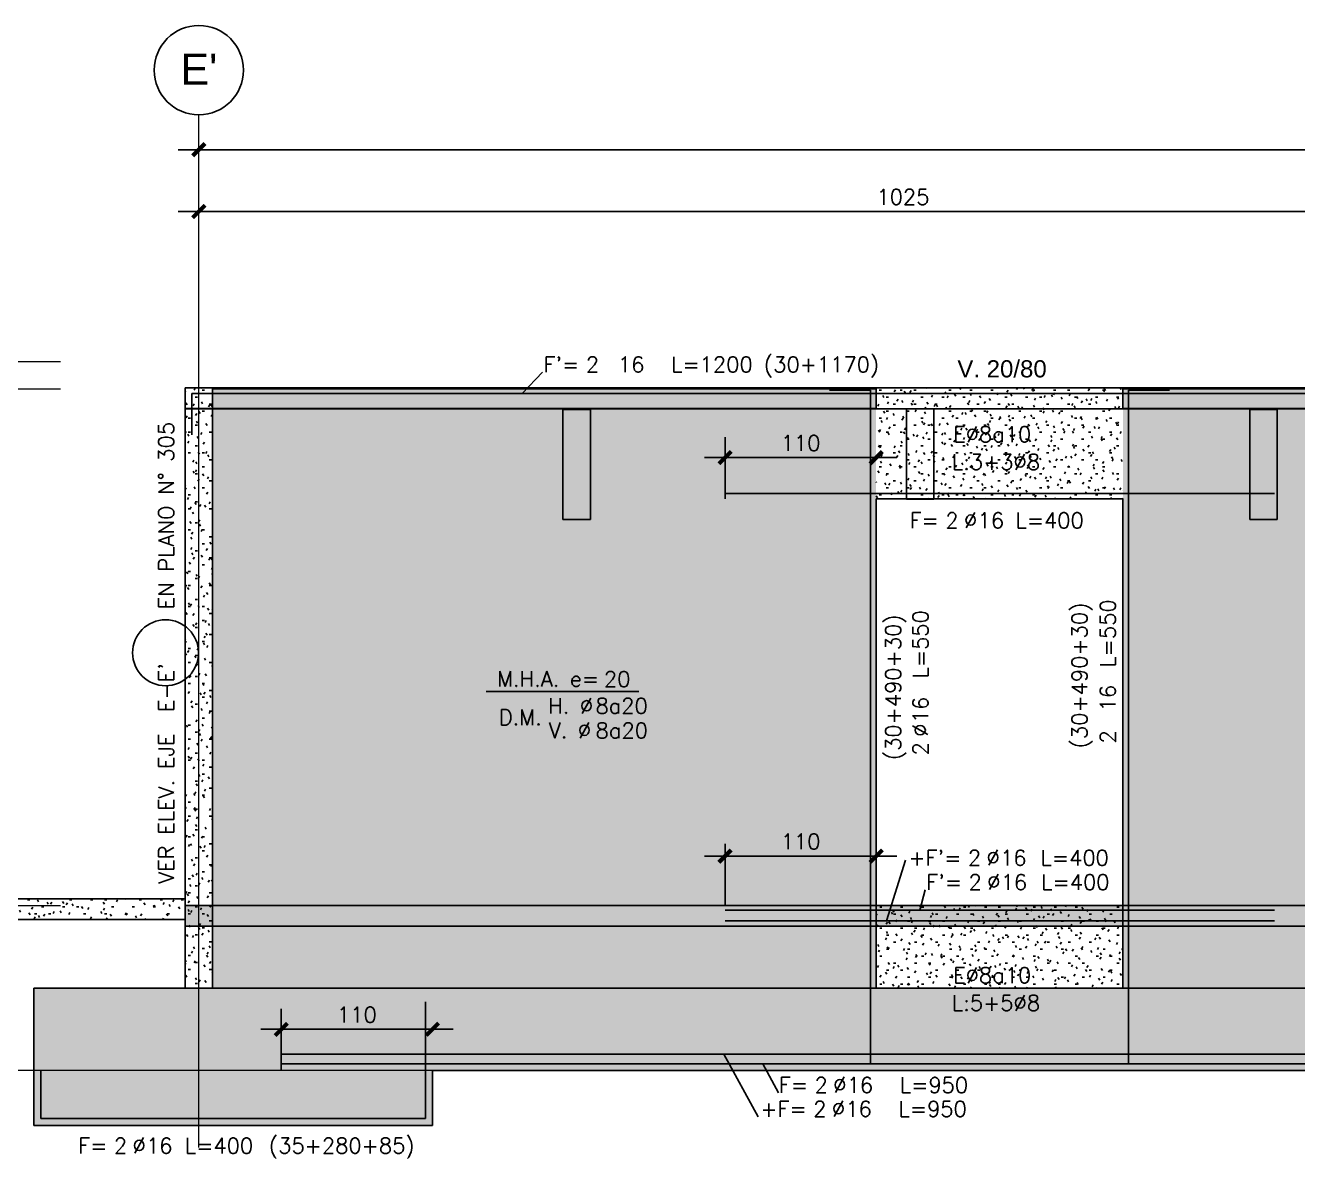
# Model space of a CAD drawing. Extents: x -58 to 5689, y 66 to 4123.
# Drawn here: x 1864 to 2790, y 1699 to 2523 of the extents above; entities that cross this region are included whole.
import ezdxf
from ezdxf.enums import TextEntityAlignment as Align

# ---------------------------------------------------------------- set-up
doc = ezdxf.new("R2010")
doc.units = 0
doc.header["$LTSCALE"] = 30
doc.header["$MEASUREMENT"] = 0
doc.layers.get('0').update_dxf_attribs({"linetype": 'CONTINUOUS'})
doc.layers.add('EJE1B$0$RLA-ACHURADO', color=30, linetype='CONTINUOUS', transparency=0.7)
for name, color, linetype, lineweight in [('EJE1B$0$RLA-CONTORNO', 30, 'CONTINUOUS', 25), ('EJE1B$0$RLA-EJE', 3, 'CONTINUOUS', 25), ('EJE1B$0$RLA-EJES', 1, 'CONTINUOUS', 9), ('EJE1B$0$RLA-NIVEL-1', 1, 'CONTINUOUS', 9), ('EJE1B$0$RLA-TEXTOS-1', 9, 'CONTINUOUS', 9)]:
    doc.layers.add(name, color=color, linetype=linetype, lineweight=lineweight)
for name, color, linetype in [('EJE1B$0$RLA-CONTORNOS', 3, 'CONTINUOUS'), ('EJE1B$0$RLA-FE', 7, 'CONTINUOUS'), ('EJE1B$0$RLA-TEXTOS-FE', 9, 'CONTINUOUS'), ('EJE1B$0$TEXTOS-FE', 9, 'CONTINUOUS'), ('EJE1B$0$TEXTOS1', 9, 'CONTINUOUS')]:
    doc.layers.add(name, color=color, linetype=linetype)
doc.styles.add('EJE1B$0$Arial_1', font='arial.ttf', dxfattribs={"height": 22.5})
doc.styles.add('EJE1B$0$Arial_2', font='arial.ttf', dxfattribs={"height": 12.5})
doc.styles.add('EJE1B$0$ROMANS', font='romans.shx', dxfattribs={"height": 11.25})
doc.dimstyles.new('EJE1B$0$ING50', dxfattribs={"dimscale": 50, "dimtxt": 0.27, "dimasz": 0.3, "dimexe": 0, "dimexo": 0, "dimgap": 0.1, "dimtad": 1, "dimdec": 1, "dimzin": 12, "dimdsep": 46, "dimtxsty": 'EJE1B$0$ROMANS', "dimblk": 'EJE1B$0$TICK1', "dimblk1": 'EJE1B$0$TICK1', "dimblk2": 'EJE1B$0$TICK1', "dimcen": 0.09, "dimclrd": 2, "dimclre": 1, "dimclrt": 3, "dimadec": 0, "dimazin": 0, "dimtfac": 1, "dimtdec": 0, "dimtix": 1, "dimtmove": 2, "dimatfit": 3, "dimldrblk": 'EJE1B$0$TICK1', "dimfxl": 0, "dimfxlon": 1, "dimtolj": 1, "dimtzin": 0, "dimarcsym": 0})
pattern_1 = [(0, (-1345.015, -1953.647), (20.32, 5.08), [1.676, -13.564, 1.676, -13.564, -81.28]), (0, (-1345.015, -1953.647), (20.32, 5.08), [-30.48, 1.676, -28.804, 1.676, -13.564, -35.56]), (0, (-1345.015, -1953.647), (20.32, 5.08), [-76.2, 1.676, -8.484, 1.676, -23.724]), (120, (-1337.395, -1951.107), (-14.559409, 15.057636), [1.676, -13.564, 1.676, -13.564, -81.28]), (120, (-1337.395, -1951.107), (-14.559409, 15.057636), [-30.48, 1.676, -28.804, 1.676, -13.564, -35.56]), (120, (-1337.395, -1951.107), (-14.559409, 15.057636), [-76.2, 1.676, -8.484, 1.676, -23.724]), (240, (-1334.855, -1940.947), (-5.760591, -20.137636), [1.676, -13.564, 1.676, -13.564, -81.28]), (240, (-1334.855, -1940.947), (-5.760591, -20.137636), [-30.48, 1.676, -28.804, 1.676, -13.564, -35.56]), (240, (-1334.855, -1940.947), (-5.760591, -20.137636), [-76.2, 1.676, -8.484, 1.676, -23.724])]

# ---------------------------------------------------------------- blocks, each defined once
blk = doc.blocks.new('EJE1B$0$Grid - RLE-EJE-192293-EJE 1b')
at = {"layer": 'EJE1B$0$RLA-EJE'}
blk.add_circle((-1394.52, -189.03), 32.5, dxfattribs=at)
blk = doc.blocks.new('EJE1B$0$TICK1')
at = {"color": 2}
for points in [[(0, 0), (-1, 0)], [(0, 0), (1, 0)]]:
    blk.add_lwpolyline(points, dxfattribs=at)
at = {"color": 2, "const_width": 0.2}
blk.add_lwpolyline([(-0.3, -0.3), (0.3, 0.3)], dxfattribs=at)
blk = doc.blocks.new('EJE1B$0$DIMBLOCK1-EJE 1b')
at = {"color": 2, "lineweight": -2, "transparency": 16777216}
blk.add_line((-264.52, -246.95), (-2404.52, -246.95), dxfattribs=at)
at = {"color": 2, "lineweight": -2, "transparency": 16777216, "xscale": 15, "yscale": 15, "zscale": 15, "rotation": 180}
blk.add_blockref('EJE1B$0$TICK1', (-2419.52, -246.95), dxfattribs=at)
at = {"color": 2, "lineweight": -2, "transparency": 16777216, "xscale": 15, "yscale": 15, "zscale": 15}
blk.add_blockref('EJE1B$0$TICK1', (-249.52, -246.95), dxfattribs=at)
at = {"color": 3, "transparency": 16777216, "insert": (-1334.52, -236.33), "char_height": 11.25, "attachment_point": 5, "style": 'EJE1B$0$ROMANS'}
blk.add_mtext('\\A1;2170', dxfattribs=at)
blk = doc.blocks.new('EJE1B$0$DIMBLOCK4-EJE 1b')
at = {"color": 2, "lineweight": -2, "transparency": 16777216}
blk.add_line((-1409.52, -291.95), (-2404.52, -291.95), dxfattribs=at)
at = {"color": 2, "lineweight": -2, "transparency": 16777216, "xscale": 15, "yscale": 15, "zscale": 15, "rotation": 180}
blk.add_blockref('EJE1B$0$TICK1', (-2419.52, -291.95), dxfattribs=at)
at = {"color": 2, "lineweight": -2, "transparency": 16777216, "xscale": 15, "yscale": 15, "zscale": 15}
blk.add_blockref('EJE1B$0$TICK1', (-1394.52, -291.95), dxfattribs=at)
at = {"color": 3, "transparency": 16777216, "insert": (-1907.02, -281.33), "char_height": 11.25, "attachment_point": 5, "style": 'EJE1B$0$ROMANS'}
blk.add_mtext('\\A1;1025', dxfattribs=at)
blk = doc.blocks.new('*U143')
at = {"layer": 'EJE1B$0$RLA-FE'}
for p, q in [((280, 0), (280, 85)), ((0, 35), (0, 0)), ((0, 0), (198.21, 0)), ((198.21, 0), (248.21, 0)), ((248.21, 0), (280, 0))]:
    blk.add_line(p, q, dxfattribs=at)
at = {"layer": 'EJE1B$0$RLA-FE', "color": 3, "style": 'EJE1B$0$ROMANS', "flags": 8}
for tag, p in [('F=', (48.44, -25.3)), ('NUM', (62.85, -25.3))]:
    blk.add_attdef(tag, text='', height=11.25, dxfattribs=at).set_placement(p, align=Align.RIGHT)
at = {"layer": 'EJE1B$0$RLA-FE', "color": 3, "style": 'EJE1B$0$ROMANS'}
for tag, p, flags in [('PHI', (66.74, -25.08), 12), ('DIAM', (76.6, -25.3), 12), ('MINUS', (98.62, -25.3), 13), ('MARK', (112.01, -25.3), 13), ('TEXTO_FE1', (115.31, -25.3), 8), ('TEXTO_FE2', (182.83, -25.28), 8), ('TIPO', (138.8, -57.92), 13), ('NVECES', (124.93, -76.86), 13), ('NUMFE', (128.86, -96.62), 13), ('CAPA', (137.06, -115.74), 13), ('DESPLAZA', (277.18, -134.17), 13), ('ESPACIO', (283.22, -152.53), 13), ('CANT', (297.06, -171.33), 13)]:
    blk.add_attdef(tag, p, '', height=11.25, dxfattribs=dict(at, flags=flags))
blk = doc.blocks.new('*U147')
at = {"layer": 'EJE1B$0$RLA-FE'}
for p, q in [((0, 0), (0, 0)), ((0, 0), (868.21, 0)), ((868.21, 0), (918.21, 0)), ((918.21, 0), (950, 0)), ((950, 0), (950, 0))]:
    blk.add_line(p, q, dxfattribs=at)
at = {"layer": 'EJE1B$0$RLA-FE', "color": 3, "style": 'EJE1B$0$ROMANS', "flags": 8}
for tag, p in [('F=', (383.44, -21.16)), ('NUM', (397.85, -21.16))]:
    blk.add_attdef(tag, text='', height=11.25, dxfattribs=at).set_placement(p, align=Align.RIGHT)
at = {"layer": 'EJE1B$0$RLA-FE', "color": 3, "style": 'EJE1B$0$ROMANS'}
for tag, p, flags in [('PHI', (401.74, -20.94), 12), ('DIAM', (411.6, -21.16), 12), ('MINUS', (433.62, -21.16), 13), ('MARK', (447.01, -21.16), 13), ('TEXTO_FE1', (450.31, -21.16), 8), ('TEXTO_FE2', (517.83, -21.14), 8), ('TIPO', (473.8, -57.92), 13), ('NVECES', (459.93, -76.86), 13), ('NUMFE', (463.86, -96.62), 13), ('CAPA', (472.06, -115.74), 13), ('DESPLAZA', (277.18, -134.17), 13), ('ESPACIO', (283.22, -152.53), 13), ('CANT', (297.06, -171.33), 13)]:
    blk.add_attdef(tag, p, '', height=11.25, dxfattribs=dict(at, flags=flags))
blk = doc.blocks.new('*D146')
at = {"layer": 'EJE1B$0$RLA-FE', "color": 2, "lineweight": -2, "transparency": 16777216}
blk.add_line((-2264.52, -887), (-2344.52, -887), dxfattribs=at)
at = {"layer": 'EJE1B$0$RLA-FE', "color": 2, "lineweight": -2, "transparency": 16777216, "xscale": 15, "yscale": 15, "zscale": 15, "rotation": 180}
blk.add_blockref('EJE1B$0$TICK1', (-2359.52, -887), dxfattribs=at)
at = {"layer": 'EJE1B$0$RLA-FE', "color": 2, "lineweight": -2, "transparency": 16777216, "xscale": 15, "yscale": 15, "zscale": 15}
blk.add_blockref('EJE1B$0$TICK1', (-2249.52, -887), dxfattribs=at)
at = {"layer": 'EJE1B$0$RLA-FE', "color": 3, "transparency": 16777216, "insert": (-2304.52, -876.37), "char_height": 11.25, "attachment_point": 5, "style": 'EJE1B$0$ROMANS'}
blk.add_mtext('\\A1;110', dxfattribs=at)
blk = doc.blocks.new('*U148')
at = {"layer": 'EJE1B$0$RLA-FE'}
for p, q in [((0, 0), (0, 0)), ((0, 0), (868.21, 0)), ((868.21, 0), (918.21, 0)), ((918.21, 0), (950, 0)), ((950, 0), (950, 0))]:
    blk.add_line(p, q, dxfattribs=at)
at = {"layer": 'EJE1B$0$RLA-FE', "color": 3, "style": 'EJE1B$0$ROMANS', "flags": 8}
for tag, p in [('F=', (382.46, -45.57)), ('NUM', (396.87, -45.57))]:
    blk.add_attdef(tag, text='', height=11.25, dxfattribs=at).set_placement(p, align=Align.RIGHT)
at = {"layer": 'EJE1B$0$RLA-FE', "color": 3, "style": 'EJE1B$0$ROMANS'}
for tag, p, flags in [('PHI', (400.77, -45.35), 12), ('DIAM', (410.62, -45.57), 12), ('MINUS', (432.64, -45.57), 13), ('MARK', (446.03, -45.57), 13), ('TEXTO_FE1', (449.33, -45.57), 8), ('TEXTO_FE2', (516.86, -45.55), 8), ('TIPO', (473.8, -57.92), 13), ('NVECES', (459.93, -76.86), 13), ('NUMFE', (463.86, -96.62), 13), ('CAPA', (472.06, -115.74), 13), ('DESPLAZA', (277.18, -134.17), 13), ('ESPACIO', (283.22, -152.53), 13), ('CANT', (297.06, -171.33), 13)]:
    blk.add_attdef(tag, p, '', height=11.25, dxfattribs=dict(at, flags=flags))
blk = doc.blocks.new('*D150')
at = {"layer": 'EJE1B$0$RLA-FE', "color": 2, "lineweight": -2, "transparency": 16777216}
blk.add_line((-1941.52, -760.99), (-2021.52, -760.99), dxfattribs=at)
at = {"layer": 'EJE1B$0$RLA-FE', "color": 2, "lineweight": -2, "transparency": 16777216, "xscale": 15, "yscale": 15, "zscale": 15, "rotation": 180}
blk.add_blockref('EJE1B$0$TICK1', (-2036.52, -760.99), dxfattribs=at)
at = {"layer": 'EJE1B$0$RLA-FE', "color": 2, "lineweight": -2, "transparency": 16777216, "xscale": 15, "yscale": 15, "zscale": 15}
blk.add_blockref('EJE1B$0$TICK1', (-1926.52, -760.99), dxfattribs=at)
at = {"layer": 'EJE1B$0$RLA-FE', "color": 3, "transparency": 16777216, "insert": (-1981.52, -750.36), "char_height": 11.25, "attachment_point": 5, "style": 'EJE1B$0$ROMANS'}
blk.add_mtext('\\A1;110', dxfattribs=at)
blk = doc.blocks.new('*U155')
at = {"layer": 'EJE1B$0$RLA-FE'}
for p, q in [((0, 0), (0, 0)), ((0, 0), (318.21, 0)), ((318.21, 0), (368.21, 0)), ((368.21, 0), (400, 0)), ((400, 0), (400, 0))]:
    blk.add_line(p, q, dxfattribs=at)
at = {"layer": 'EJE1B$0$RLA-FE', "color": 3, "style": 'EJE1B$0$ROMANS', "flags": 8}
for tag, p in [('F=', (155.63, -25.3)), ('NUM', (170.04, -25.3))]:
    blk.add_attdef(tag, text='', height=11.25, dxfattribs=at).set_placement(p, align=Align.RIGHT)
at = {"layer": 'EJE1B$0$RLA-FE', "color": 3, "style": 'EJE1B$0$ROMANS'}
for tag, p, flags in [('PHI', (173.93, -25.08), 12), ('DIAM', (183.79, -25.3), 12), ('MINUS', (205.81, -25.3), 13), ('TEXTO_FE1', (211.49, -25.3), 8), ('MARK', (219.2, -25.3), 13), ('TEXTO_FE2', (290.02, -25.28), 8), ('TIPO', (198.8, -57.92), 13), ('NVECES', (184.93, -76.86), 13), ('NUMFE', (188.86, -96.62), 13), ('CAPA', (197.06, -115.74), 13), ('DESPLAZA', (277.18, -134.17), 13), ('ESPACIO', (283.22, -152.53), 13), ('CANT', (297.06, -171.33), 13)]:
    blk.add_attdef(tag, p, '', height=11.25, dxfattribs=dict(at, flags=flags))
blk = doc.blocks.new('*D154')
at = {"layer": 'EJE1B$0$RLA-FE', "color": 2, "lineweight": -2, "transparency": 16777216}
blk.add_line((-1941.52, -471), (-2021.52, -471), dxfattribs=at)
at = {"layer": 'EJE1B$0$RLA-FE', "color": 2, "lineweight": -2, "transparency": 16777216, "xscale": 15, "yscale": 15, "zscale": 15, "rotation": 180}
blk.add_blockref('EJE1B$0$TICK1', (-2036.52, -471), dxfattribs=at)
at = {"layer": 'EJE1B$0$RLA-FE', "color": 2, "lineweight": -2, "transparency": 16777216, "xscale": 15, "yscale": 15, "zscale": 15}
blk.add_blockref('EJE1B$0$TICK1', (-1926.52, -471), dxfattribs=at)
at = {"layer": 'EJE1B$0$RLA-FE', "color": 3, "transparency": 16777216, "insert": (-1981.52, -460.38), "char_height": 11.25, "attachment_point": 5, "style": 'EJE1B$0$ROMANS'}
blk.add_mtext('\\A1;110', dxfattribs=at)
blk = doc.blocks.new('*U156')
at = {"layer": 'EJE1B$0$RLA-FE'}
for p, q in [((0, -30), (0, 0)), ((0, 0), (1088.21, 0)), ((1088.21, 0), (1138.21, 0)), ((1138.21, 0), (1170, 0)), ((1170, 0), (1170, 0))]:
    blk.add_line(p, q, dxfattribs=at)
at = {"layer": 'EJE1B$0$RLA-FE', "color": 3, "style": 'EJE1B$0$ROMANS', "flags": 8}
for tag, p in [('F=', (281.93, 15.43)), ('NUM', (296.34, 15.43))]:
    blk.add_attdef(tag, text='', height=11.25, dxfattribs=at).set_placement(p, align=Align.RIGHT)
at = {"layer": 'EJE1B$0$RLA-FE', "color": 3, "style": 'EJE1B$0$ROMANS'}
for tag, p, flags in [('PHI', (300.24, 15.65), 14), ('DIAM', (310.09, 15.43), 12), ('MINUS', (332.11, 15.43), 13), ('MARK', (345.5, 15.43), 13), ('TEXTO_FE1', (348.8, 15.43), 8), ('TEXTO_FE2', (416.33, 15.45), 8), ('TIPO', (583.8, -75.78), 13), ('NVECES', (569.93, -94.72), 13), ('NUMFE', (573.86, -114.48), 13), ('CAPA', (582.06, -133.6), 13), ('DESPLAZA', (278.34, -151.59), 13), ('ESPACIO', (284.39, -169.95), 13), ('CANT', (298.23, -188.75), 13)]:
    blk.add_attdef(tag, p, '', height=11.25, dxfattribs=dict(at, flags=flags))
blk = doc.blocks.new('*U153')
at = {"layer": 'EJE1B$0$TEXTOS1', "color": 5}
blk.add_line((-55.6, 0), (55.6, 0), dxfattribs=at)
at = {"layer": 'EJE1B$0$TEXTOS-FE', "color": 9, "style": 'EJE1B$0$ROMANS'}
for s, p in [('H. %%C', (5.91, -15.98)), ('D.M.', (-30.78, -24.35)), ('V. %%C', (5.39, -33.82))]:
    blk.add_text(s, height=11.25, dxfattribs=at).set_placement(p, align=Align.CENTER)
at = {"layer": 'EJE1B$0$TEXTOS-FE', "color": 9, "style": 'EJE1B$0$ROMANS', "flags": 12}
for tag, p in [('MALLA_2', (23.91, -16.08)), ('MALLA_3', (24.04, -33.98))]:
    blk.add_attdef(tag, p, '', height=11.25, dxfattribs=at)
at = {"layer": 'EJE1B$0$TEXTOS1', "color": 9, "style": 'EJE1B$0$ROMANS'}
blk.add_text('M.H.A. e=', height=11.25, dxfattribs=at).set_placement((-10.55, 3.6), align=Align.CENTER)
at = {"layer": 'EJE1B$0$TEXTOS1', "color": 9, "style": 'EJE1B$0$ROMANS', "flags": 12}
blk.add_attdef('ESPESOR', (30.06, 3.44), '', height=11.25, dxfattribs=at)
blk = doc.blocks.new('*U162')
at = {"layer": 'EJE1B$0$RLA-FE'}
for p, q in [((0, 30), (0, 0)), ((490, 0), (490, 30)), ((0, 0), (408.21, 0)), ((408.21, 0), (458.21, 0)), ((458.21, 0), (490, 0))]:
    blk.add_line(p, q, dxfattribs=at)
at = {"layer": 'EJE1B$0$RLA-FE', "color": 3, "style": 'EJE1B$0$ROMANS'}
for tag, p, flags in [('TEXTO_FE2', (220.84, -22.07), 8), ('PHI', (237.89, -41.7), 12), ('DIAM', (247.74, -41.91), 12), ('MINUS', (269.76, -41.91), 13), ('TEXTO_FE1', (280.33, -41.91), 8), ('MARK', (283.15, -41.91), 13), ('TIPO', (243.8, -57.92), 13), ('NVECES', (229.93, -76.86), 13), ('NUMFE', (233.86, -96.62), 13), ('CAPA', (242.06, -115.74), 13), ('DESPLAZA', (277.18, -134.17), 13), ('ESPACIO', (283.22, -152.53), 13), ('CANT', (297.06, -171.33), 13)]:
    blk.add_attdef(tag, p, '', height=11.25, dxfattribs=dict(at, flags=flags))
at = {"layer": 'EJE1B$0$RLA-FE', "color": 3, "style": 'EJE1B$0$ROMANS', "flags": 8}
for tag, p in [('F=', (219.58, -41.91)), ('NUM', (233.99, -41.91))]:
    blk.add_attdef(tag, text='', height=11.25, dxfattribs=at).set_placement(p, align=Align.RIGHT)
blk = doc.blocks.new('*U163')
at = {"layer": 'EJE1B$0$RLA-FE'}
for p, q in [((0, -30), (0, 0)), ((0, 0), (408.21, 0)), ((408.21, 0), (458.21, 0)), ((458.21, 0), (490, 0)), ((490, 0), (490, -30))]:
    blk.add_line(p, q, dxfattribs=at)
at = {"layer": 'EJE1B$0$RLA-FE', "color": 3, "style": 'EJE1B$0$ROMANS'}
for tag, p, flags in [('TEXTO_FE2', (229.45, 29.95), 8), ('PHI', (246.51, 9.54), 14), ('DIAM', (256.36, 9.32), 12), ('MINUS', (278.38, 9.32), 13), ('TEXTO_FE1', (288.2, 9.32), 8), ('MARK', (291.77, 9.32), 13), ('TIPO', (243.8, -75.78), 13), ('NVECES', (229.93, -94.72), 13), ('NUMFE', (233.86, -114.48), 13), ('CAPA', (242.06, -133.6), 13), ('DESPLAZA', (278.34, -151.59), 13), ('ESPACIO', (284.39, -169.95), 13), ('CANT', (298.23, -188.75), 13)]:
    blk.add_attdef(tag, p, '', height=11.25, dxfattribs=dict(at, flags=flags))
at = {"layer": 'EJE1B$0$RLA-FE', "color": 3, "style": 'EJE1B$0$ROMANS', "flags": 8}
for tag, p in [('F=', (228.2, 9.32)), ('NUM', (242.61, 9.32))]:
    blk.add_attdef(tag, text='', height=11.25, dxfattribs=at).set_placement(p, align=Align.RIGHT)
blk = doc.blocks.new('*U164')
at = {"layer": 'EJE1B$0$RLA-FE'}
for p, q in [((0, 0), (0, 0)), ((0, 0), (318.21, 0)), ((318.21, 0), (368.21, 0)), ((368.21, 0), (400, 0)), ((400, 0), (400, 0))]:
    blk.add_line(p, q, dxfattribs=at)
at = {"layer": 'EJE1B$0$RLA-FE', "color": 3, "style": 'EJE1B$0$ROMANS', "flags": 8}
for tag, p in [('F=', (172.06, 40.13)), ('NUM', (186.47, 40.13))]:
    blk.add_attdef(tag, text='', height=11.25, dxfattribs=at).set_placement(p, align=Align.RIGHT)
at = {"layer": 'EJE1B$0$RLA-FE', "color": 3, "style": 'EJE1B$0$ROMANS'}
for tag, p, flags in [('PHI', (190.36, 40.34), 12), ('DIAM', (200.22, 40.13), 12), ('MINUS', (222.24, 40.13), 13), ('TEXTO_FE1', (229.75, 40.13), 8), ('MARK', (235.63, 40.13), 13), ('TEXTO_FE2', (306.45, 40.14), 8), ('TIPO', (198.8, -57.92), 13), ('NVECES', (184.93, -76.86), 13), ('NUMFE', (188.86, -96.62), 13), ('CAPA', (197.06, -115.74), 13), ('DESPLAZA', (277.18, -134.17), 13), ('ESPACIO', (283.22, -152.53), 13), ('CANT', (297.06, -171.33), 13)]:
    blk.add_attdef(tag, p, '', height=11.25, dxfattribs=dict(at, flags=flags))
blk = doc.blocks.new('*U165')
at = {"layer": 'EJE1B$0$RLA-FE'}
for p, q in [((0, 0), (0, 0)), ((0, 0), (318.21, 0)), ((318.21, 0), (368.21, 0)), ((368.21, 0), (400, 0)), ((400, 0), (400, 0))]:
    blk.add_line(p, q, dxfattribs=at)
at = {"layer": 'EJE1B$0$RLA-FE', "color": 3, "style": 'EJE1B$0$ROMANS', "flags": 8}
for tag, p in [('F=', (172.54, 14.81)), ('NUM', (186.95, 14.81))]:
    blk.add_attdef(tag, text='', height=11.25, dxfattribs=at).set_placement(p, align=Align.RIGHT)
at = {"layer": 'EJE1B$0$RLA-FE', "color": 3, "style": 'EJE1B$0$ROMANS'}
for tag, p, flags in [('PHI', (190.85, 15.02), 12), ('DIAM', (200.7, 14.81), 12), ('MINUS', (222.72, 14.81), 13), ('TEXTO_FE1', (230.23, 14.81), 8), ('MARK', (236.11, 14.81), 13), ('TEXTO_FE2', (306.94, 14.83), 8), ('TIPO', (198.8, -57.92), 13), ('NVECES', (184.93, -76.86), 13), ('NUMFE', (188.86, -96.62), 13), ('CAPA', (197.06, -115.74), 13), ('DESPLAZA', (277.18, -134.17), 13), ('ESPACIO', (283.22, -152.53), 13), ('CANT', (297.06, -171.33), 13)]:
    blk.add_attdef(tag, p, '', height=11.25, dxfattribs=dict(at, flags=flags))
blk = doc.blocks.new('EJE1B')
at = {"layer": 'EJE1B$0$RLA-ACHURADO'}
h = blk.add_hatch(dxfattribs=at)
h.set_pattern_fill('SAND - DENSE', color=256, style=0, pattern_type=2)
h.set_pattern_definition(pattern_1)
h.paths.add_polyline_path([(-2429.52, -857), (-2409.52, -857), (-2409.52, -420.3), (-2429.52, -420.3), (-2429.52, -807)])
h = blk.add_hatch(dxfattribs=at)
h.set_pattern_fill('SAND - DENSE', color=256, style=0, pattern_type=2)
h.set_pattern_definition([(0, (-1828.015, -2309.647), (20.32, 5.08), [1.676, -13.564, 1.676, -13.564, -81.28]), (0, (-1828.015, -2309.647), (20.32, 5.08), [-30.48, 1.676, -28.804, 1.676, -13.564, -35.56]), (0, (-1828.015, -2309.647), (20.32, 5.08), [-76.2, 1.676, -8.484, 1.676, -23.724]), (120, (-1820.395, -2307.107), (-14.559409, 15.057636), [1.676, -13.564, 1.676, -13.564, -81.28]), (120, (-1820.395, -2307.107), (-14.559409, 15.057636), [-30.48, 1.676, -28.804, 1.676, -13.564, -35.56]), (120, (-1820.395, -2307.107), (-14.559409, 15.057636), [-76.2, 1.676, -8.484, 1.676, -23.724]), (240, (-1817.855, -2296.947), (-5.760591, -20.137636), [1.676, -13.564, 1.676, -13.564, -81.28]), (240, (-1817.855, -2296.947), (-5.760591, -20.137636), [-30.48, 1.676, -28.804, 1.676, -13.564, -35.56]), (240, (-1817.855, -2296.947), (-5.760591, -20.137636), [-76.2, 1.676, -8.484, 1.676, -23.724])])
h.paths.add_polyline_path([(-1926.52, -857), (-1926.52, -420.3), (-2409.52, -420.3), (-2409.52, -857)])
h = blk.add_hatch(dxfattribs=at)
h.set_pattern_fill('SAND - DENSE', color=256, style=0, pattern_type=2)
h.set_pattern_definition(pattern_1)
h.paths.add_polyline_path([(-1746.89, -501), (-1746.89, -420.3), (-1926.52, -420.3), (-1926.52, -501)])
h = blk.add_hatch(dxfattribs=at)
h.set_pattern_fill('SAND - DENSE', color=256, style=0, pattern_type=2)
h.set_pattern_definition(pattern_1)
h.paths.add_polyline_path([(-1746.89, -857), (-239.52, -857), (-239.52, -421), (-1746.89, -421), (-1746.89, -816.52)], flags=0)
h = blk.add_hatch(dxfattribs=at)
h.set_pattern_fill('SAND - DENSE', color=256, style=0, pattern_type=2)
h.set_pattern_definition([(0, (-1345.015, -500.895), (20.32, 0.05), [1.676, -13.564, 1.676, -13.564, -81.28]), (0, (-1345.015, -500.895), (20.32, 0.05), [-30.48, 1.676, -28.804, 1.676, -13.564, -35.56]), (0, (-1345.015, -500.895), (20.32, 0.05), [-76.2, 1.676, -8.484, 1.676, -23.724]), (179.016, (-1337.395, -500.869), (-14.559587327, 0.149056623), [0.838, -6.783, 0.838, -6.783, -40.646]), (179.016, (-1337.395, -500.869), (-14.559587327, 0.149056623), [-15.242, 0.838, -14.404, 0.838, -6.783, -17.783]), (179.016, (-1337.395, -500.869), (-14.559587327, 0.149056623), [-38.106, 0.838, -4.242, 0.838, -11.864]), (180.984, (-1334.855, -500.769), (-5.760415636, -0.199954232), [0.838, -6.783, 0.838, -6.783, -40.646]), (180.984, (-1334.855, -500.769), (-5.760415636, -0.199954232), [-15.242, 0.838, -14.404, 0.838, -6.783, -17.783]), (180.984, (-1334.855, -500.769), (-5.760415636, -0.199954232), [-38.106, 0.838, -4.242, 0.838, -11.864])])
h.paths.add_polyline_path([(-1884.51, -501.24), (-1884.51, -501), (-1904.51, -501), (-1904.51, -501.24)], flags=0)
h = blk.add_hatch(dxfattribs=at)
h.set_pattern_fill('SAND - DENSE', color=256, style=0, pattern_type=2)
h.set_pattern_definition(pattern_1)
h.paths.add_polyline_path([(-2429.52, -807), (-2429.52, -792), (-2554.44, -792), (-2554.44, -807)], flags=0)
h = blk.add_hatch(dxfattribs=at)
h.set_pattern_fill('SAND - DENSE', color=256, style=0, pattern_type=2)
h.set_pattern_definition(pattern_1)
h.paths.add_polyline_path([(-2429.52, -812), (-239.52, -812), (-239.52, -797), (-2429.52, -797), (-2429.52, -807)], flags=0)
h = blk.add_hatch(dxfattribs=at)
h.set_pattern_fill('SAND - DENSE', color=256, style=0, pattern_type=2)
h.set_pattern_definition([(0, (-1649.385, -2309.647), (20.32, 5.08), [1.676, -13.564, 1.676, -13.564, -81.28]), (0, (-1649.385, -2309.647), (20.32, 5.08), [-30.48, 1.676, -28.804, 1.676, -13.564, -35.56]), (0, (-1649.385, -2309.647), (20.32, 5.08), [-76.2, 1.676, -8.484, 1.676, -23.724]), (120, (-1641.765, -2307.107), (-14.559409, 15.057636), [1.676, -13.564, 1.676, -13.564, -81.28]), (120, (-1641.765, -2307.107), (-14.559409, 15.057636), [-30.48, 1.676, -28.804, 1.676, -13.564, -35.56]), (120, (-1641.765, -2307.107), (-14.559409, 15.057636), [-76.2, 1.676, -8.484, 1.676, -23.724]), (240, (-1639.225, -2296.947), (-5.760591, -20.137636), [1.676, -13.564, 1.676, -13.564, -81.28]), (240, (-1639.225, -2296.947), (-5.760591, -20.137636), [-30.48, 1.676, -28.804, 1.676, -13.564, -35.56]), (240, (-1639.225, -2296.947), (-5.760591, -20.137636), [-76.2, 1.676, -8.484, 1.676, -23.724])])
h.paths.add_polyline_path([(-1746.89, -857), (-1746.89, -797), (-1926.52, -797), (-1926.52, -857)])
h = blk.add_hatch(dxfattribs=at)
h.set_pattern_fill('SAND - DENSE', color=256, style=0, pattern_type=2)
h.set_pattern_definition(pattern_1)
h.paths.add_polyline_path([(-1371.4, -957), (-1244.52, -957), (-1244.52, -857), (-1544.52, -857), (-1544.52, -957)], flags=0)
h.paths.add_polyline_path([(-2249.52, -957), (-2249.52, -857), (-2539.52, -857), (-2539.52, -957)], flags=0)
h = blk.add_hatch(dxfattribs=at)
h.set_pattern_fill('SAND - DENSE', color=256, style=0, pattern_type=2)
h.set_pattern_definition([(0, (-1668.0146, -2369.647), (20.32, 5.08), [1.676, -13.564, 1.676, -13.564, -81.28]), (0, (-1668.0146, -2369.647), (20.32, 5.08), [-30.48, 1.676, -28.804, 1.676, -13.564, -35.56]), (0, (-1668.0146, -2369.647), (20.32, 5.08), [-76.2, 1.676, -8.484, 1.676, -23.724]), (120, (-1660.3946, -2367.107), (-14.559409, 15.057636), [1.676, -13.564, 1.676, -13.564, -81.28]), (120, (-1660.3946, -2367.107), (-14.559409, 15.057636), [-30.48, 1.676, -28.804, 1.676, -13.564, -35.56]), (120, (-1660.3946, -2367.107), (-14.559409, 15.057636), [-76.2, 1.676, -8.484, 1.676, -23.724]), (240, (-1657.8546, -2356.947), (-5.760591, -20.137636), [1.676, -13.564, 1.676, -13.564, -81.28]), (240, (-1657.8546, -2356.947), (-5.760591, -20.137636), [-30.48, 1.676, -28.804, 1.676, -13.564, -35.56]), (240, (-1657.8546, -2356.947), (-5.760591, -20.137636), [-76.2, 1.676, -8.484, 1.676, -23.724])])
h.paths.add_polyline_path([(-1544.39, -917), (-1544.39, -857), (-2249.52, -857), (-2249.52, -917)])
at = {"layer": 'EJE1B$0$RLA-CONTORNO'}
for p, q in [((-2429.52, -792), (-2429.52, -420.3)), ((-2429.52, -420.3), (-2409.52, -420.3)), ((-2429.52, -420.3), (-239.52, -420.3)), ((-2409.52, -857), (-2409.52, -420.3)), ((-1926.52, -421), (-2409.52, -421)), ((-1926.52, -435.3), (-1926.52, -421)), ((-239.52, -421), (-1746.89, -421)), ((-1746.89, -421), (-1746.89, -435.3)), ((-1926.52, -435.3), (-2429.52, -435.3)), ((-1904.51, -435.55), (-2429.52, -435.55)), ((-2154.51, -435.83), (-2134.51, -435.83)), ((-2154.51, -435.83), (-2154.51, -435.95)), ((-2154.51, -435.95), (-2134.51, -435.95)), ((-2154.51, -515.95), (-2154.51, -435.95)), ((-2134.51, -435.95), (-2134.51, -435.83)), ((-2134.51, -435.95), (-2134.51, -515.95)), ((-1926.52, -435.3), (-1926.52, -435.41)), ((-1884.51, -435.42), (-1904.51, -435.42)), ((-1904.51, -435.42), (-1904.51, -501)), ((-1884.51, -501), (-1884.51, -435.42)), ((-404.52, -435.55), (-1884.51, -435.55)), ((-239.52, -435.3), (-1746.89, -435.3)), ((-1746.89, -435.41), (-1746.89, -435.3)), ((-1654.51, -435.83), (-1634.51, -435.83)), ((-1654.51, -435.83), (-1654.51, -435.95)), ((-1654.51, -435.95), (-1634.51, -435.95)), ((-1654.51, -515.95), (-1654.51, -435.95)), ((-1634.51, -435.95), (-1634.51, -435.83)), ((-1634.51, -435.95), (-1634.51, -515.95)), ((-1926.52, -501), (-1746.89, -501)), ((-1926.52, -857), (-1926.52, -501)), ((-1904.51, -501.24), (-1904.51, -501)), ((-1884.51, -501.24), (-1904.51, -501.24)), ((-1884.51, -501.24), (-1884.51, -501)), ((-1746.89, -501), (-1746.89, -857)), ((-2154.51, -515.83), (-2154.51, -515.95)), ((-2134.51, -515.95), (-2154.51, -515.95)), ((-2134.51, -515.83), (-2134.51, -515.95)), ((-1654.51, -515.83), (-1654.51, -515.95)), ((-1634.51, -515.95), (-1654.51, -515.95)), ((-1634.51, -515.83), (-1634.51, -515.95)), ((-2429.52, -792), (-2554.44, -792)), ((-2429.52, -807), (-2429.52, -792)), ((-2429.52, -797), (-239.52, -797)), ((-2554.44, -807), (-2429.52, -807)), ((-2429.52, -857), (-2429.52, -807)), ((-239.52, -812), (-2429.52, -812)), ((-2539.52, -857), (-2539.52, -957)), ((-219.52, -857), (-2539.52, -857)), ((-2249.52, -957), (-2249.52, -917)), ((-2249.52, -917), (-1544.52, -917)), ((-2539.52, -957), (-2249.52, -957))]:
    blk.add_line(p, q, dxfattribs=at)
at = {"layer": 'EJE1B$0$RLA-CONTORNOS', "color": 2}
for p, q in [((-2169.37, -408.87), (-2184.16, -424.3)), ((-1905.17, -763.88), (-1918.88, -808)), ((-1890.76, -785.56), (-1894.63, -800.37)), ((-2012.41, -950.57), (-2037.42, -905)), ((-1997.51, -933.16), (-2009.12, -912))]:
    blk.add_line(p, q, dxfattribs=at)
at = {"layer": 'EJE1B$0$RLA-EJES'}
blk.add_line((-2419.52, -973.11), (-2419.52, -221.53), dxfattribs=at)
at = {"layer": 'EJE1B$0$RLA-FE', "color": 1}
for p, q in [((-2036.52, -501), (-2036.52, -456)), ((-2036.52, -797), (-2036.52, -752)), ((-2359.52, -917), (-2359.52, -872))]:
    blk.add_line(p, q, dxfattribs=at)
at = {"layer": 'EJE1B$0$RLA-NIVEL-1'}
for p, q in [((-2716.8, -401), (-2520.23, -401)), ((-2716.8, -421), (-2520.23, -421)), ((-2716.8, -797), (-2520.23, -797)), ((-2234.39, -917), (-2725.58, -917))]:
    blk.add_line(p, q, dxfattribs=at)
at = {"layer": 'EJE1B$0$RLA-TEXTOS-FE', "color": 2}
blk.add_circle((-2443.76, -613.02), 24.01, dxfattribs=at)
ref = blk.add_blockref('*U153', (-2154.76, -641.22))
ref.add_attrib('ESPESOR', '20', (-2124.7, -637.79), dxfattribs={"layer": 'EJE1B$0$TEXTOS1', "color": 9, "height": 11.25, "style": 'EJE1B$0$ROMANS'})
ref.add_attrib('MALLA_2', '8a20', (-2130.85, -657.3), dxfattribs={"layer": 'EJE1B$0$TEXTOS-FE', "color": 9, "height": 11.25, "style": 'EJE1B$0$ROMANS'})
ref.add_attrib('MALLA_3', '8a20', (-2130.72, -675.2), dxfattribs={"layer": 'EJE1B$0$TEXTOS-FE', "color": 9, "height": 11.25, "style": 'EJE1B$0$ROMANS'})
at = {"layer": 'EJE1B$0$RLA-EJE'}
blk.add_blockref('EJE1B$0$Grid - RLE-EJE-192293-EJE 1b', (-1025, 0), dxfattribs=at)
at = {"layer": 'EJE1B$0$RLA-FE'}
ref = blk.add_blockref('*U156', (-2424.52, -424.3), dxfattribs=at)
ref.add_attrib('DIAM', '16', (-2114.43, -408.87), dxfattribs={"color": 3, "height": 11.25, "style": 'EJE1B$0$ROMANS'})
ref.add_attrib('NUM', '2', dxfattribs={"color": 3, "height": 11.25, "style": 'EJE1B$0$ROMANS'}).set_placement((-2128.18, -408.87), align=Align.RIGHT)
ref.add_attrib('TEXTO_FE1', 'L=1200', (-2075.72, -408.87), dxfattribs={"color": 3, "height": 11.25, "style": 'EJE1B$0$ROMANS'})
ref.add_attrib('TEXTO_FE2', '(30+1170)', (-2008.19, -408.85), dxfattribs={"color": 3, "height": 11.25, "style": 'EJE1B$0$ROMANS'})
ref.add_attrib('F=', "F'=", dxfattribs={"color": 3, "height": 11.25, "style": 'EJE1B$0$ROMANS'}).set_placement((-2142.59, -408.87), align=Align.RIGHT)
ref = blk.add_blockref('*U162', (-1930.52, -912), dxfattribs=dict(at, rotation=90))
ref.add_attrib('DIAM', '16', (-1888.61, -664.26), dxfattribs={"color": 3, "height": 11.25, "rotation": 90, "style": 'EJE1B$0$ROMANS'})
ref.add_attrib('NUM', '2', dxfattribs={"color": 3, "height": 11.25, "rotation": 90, "style": 'EJE1B$0$ROMANS'}).set_placement((-1888.61, -678.01), align=Align.RIGHT)
ref.add_attrib('TEXTO_FE1', 'L=550', (-1888.61, -631.67), dxfattribs={"color": 3, "height": 11.25, "rotation": 90, "style": 'EJE1B$0$ROMANS'})
ref.add_attrib('TEXTO_FE2', '(30+490+30)', (-1908.45, -691.16), dxfattribs={"color": 3, "height": 11.25, "rotation": 90, "style": 'EJE1B$0$ROMANS'})
ref.add_attrib('PHI', '%%C', (-1888.82, -674.11), dxfattribs={"color": 3, "height": 11.25, "rotation": 90, "style": 'EJE1B$0$ROMANS'})
ref = blk.add_blockref('*U163', (-1742.89, -912), dxfattribs=dict(at, rotation=90))
ref.add_attrib('DIAM', '16', (-1752.22, -655.64), dxfattribs={"color": 3, "height": 11.25, "rotation": 90, "style": 'EJE1B$0$ROMANS'})
ref.add_attrib('NUM', '2', dxfattribs={"color": 3, "height": 11.25, "rotation": 90, "style": 'EJE1B$0$ROMANS'}).set_placement((-1752.22, -669.39), align=Align.RIGHT)
ref.add_attrib('TEXTO_FE1', 'L=550', (-1752.22, -623.8), dxfattribs={"color": 3, "height": 11.25, "rotation": 90, "style": 'EJE1B$0$ROMANS'})
ref.add_attrib('TEXTO_FE2', '(30+490+30)', (-1772.85, -682.55), dxfattribs={"color": 3, "height": 11.25, "rotation": 90, "style": 'EJE1B$0$ROMANS'})
ref = blk.add_blockref('*U155', (-2036.52, -497), dxfattribs=at)
ref.add_attrib('DIAM', '16', (-1852.73, -522.3), dxfattribs={"color": 3, "height": 11.25, "style": 'EJE1B$0$ROMANS'})
ref.add_attrib('NUM', '2', dxfattribs={"color": 3, "height": 11.25, "style": 'EJE1B$0$ROMANS'}).set_placement((-1866.48, -522.3), align=Align.RIGHT)
ref.add_attrib('TEXTO_FE1', 'L=400', (-1825.03, -522.3), dxfattribs={"color": 3, "height": 11.25, "style": 'EJE1B$0$ROMANS'})
ref.add_attrib('PHI', '%%C', (-1862.58, -522.08), dxfattribs={"color": 3, "height": 11.25, "style": 'EJE1B$0$ROMANS'})
ref.add_attrib('F=', 'F=', dxfattribs={"color": 3, "height": 11.25, "style": 'EJE1B$0$ROMANS'}).set_placement((-1880.89, -522.3), align=Align.RIGHT)
ref = blk.add_blockref('*U164', (-2036.52, -808), dxfattribs=at)
ref.add_attrib('DIAM', '16', (-1836.3, -767.87), dxfattribs={"color": 3, "height": 11.25, "style": 'EJE1B$0$ROMANS'})
ref.add_attrib('NUM', '2', dxfattribs={"color": 3, "height": 11.25, "style": 'EJE1B$0$ROMANS'}).set_placement((-1850.05, -767.87), align=Align.RIGHT)
ref.add_attrib('TEXTO_FE1', 'L=400', (-1806.77, -767.87), dxfattribs={"color": 3, "height": 11.25, "style": 'EJE1B$0$ROMANS'})
ref.add_attrib('PHI', '%%C', (-1846.16, -767.66), dxfattribs={"color": 3, "height": 11.25, "style": 'EJE1B$0$ROMANS'})
ref.add_attrib('F=', "+F'=", dxfattribs={"color": 3, "height": 11.25, "style": 'EJE1B$0$ROMANS'}).set_placement((-1864.46, -767.87), align=Align.RIGHT)
ref = blk.add_blockref('*U165', (-2036.52, -800.37), dxfattribs=at)
ref.add_attrib('DIAM', '16', (-1835.82, -785.56), dxfattribs={"color": 3, "height": 11.25, "style": 'EJE1B$0$ROMANS'})
ref.add_attrib('NUM', '2', dxfattribs={"color": 3, "height": 11.25, "style": 'EJE1B$0$ROMANS'}).set_placement((-1849.57, -785.56), align=Align.RIGHT)
ref.add_attrib('TEXTO_FE1', 'L=400', (-1806.29, -785.56), dxfattribs={"color": 3, "height": 11.25, "style": 'EJE1B$0$ROMANS'})
ref.add_attrib('PHI', '%%C', (-1845.67, -785.35), dxfattribs={"color": 3, "height": 11.25, "style": 'EJE1B$0$ROMANS'})
ref.add_attrib('F=', "F'=", dxfattribs={"color": 3, "height": 11.25, "style": 'EJE1B$0$ROMANS'}).set_placement((-1863.98, -785.56), align=Align.RIGHT)
ref = blk.add_blockref('*U143', (-2534.52, -952), dxfattribs=at)
ref.add_attrib('DIAM', '16', (-2457.92, -977.3), dxfattribs={"color": 3, "height": 11.25, "style": 'EJE1B$0$ROMANS'})
ref.add_attrib('NUM', '2', dxfattribs={"color": 3, "height": 11.25, "style": 'EJE1B$0$ROMANS'}).set_placement((-2471.67, -977.3), align=Align.RIGHT)
ref.add_attrib('TEXTO_FE1', 'L=400', (-2429.63, -977.3), dxfattribs={"color": 3, "height": 11.25, "style": 'EJE1B$0$ROMANS'})
ref.add_attrib('TEXTO_FE2', '(35+280+85)', (-2368.53, -977.28), dxfattribs={"color": 3, "height": 11.25, "style": 'EJE1B$0$ROMANS'})
ref.add_attrib('PHI', '%%C', (-2467.77, -977.08), dxfattribs={"color": 3, "height": 11.25, "style": 'EJE1B$0$ROMANS'})
ref.add_attrib('F=', 'F=', dxfattribs={"color": 3, "height": 11.25, "style": 'EJE1B$0$ROMANS'}).set_placement((-2486.08, -977.3), align=Align.RIGHT)
ref = blk.add_blockref('*U148', (-2359.52, -905), dxfattribs=at)
ref.add_attrib('DIAM', '16', (-1948.9, -950.57), dxfattribs={"color": 3, "height": 11.25, "style": 'EJE1B$0$ROMANS'})
ref.add_attrib('NUM', '2', dxfattribs={"color": 3, "height": 11.25, "style": 'EJE1B$0$ROMANS'}).set_placement((-1962.65, -950.57), align=Align.RIGHT)
ref.add_attrib('TEXTO_FE1', 'L=950', (-1910.19, -950.57), dxfattribs={"color": 3, "height": 11.25, "style": 'EJE1B$0$ROMANS'})
ref.add_attrib('PHI', '%%C', (-1958.75, -950.35), dxfattribs={"color": 3, "height": 11.25, "style": 'EJE1B$0$ROMANS'})
ref.add_attrib('F=', '+F=', dxfattribs={"color": 3, "height": 11.25, "style": 'EJE1B$0$ROMANS'}).set_placement((-1977.06, -950.57), align=Align.RIGHT)
ref = blk.add_blockref('*U147', (-2359.52, -912), dxfattribs=at)
ref.add_attrib('DIAM', '16', (-1947.92, -933.16), dxfattribs={"color": 3, "height": 11.25, "style": 'EJE1B$0$ROMANS'})
ref.add_attrib('NUM', '2', dxfattribs={"color": 3, "height": 11.25, "style": 'EJE1B$0$ROMANS'}).set_placement((-1961.67, -933.16), align=Align.RIGHT)
ref.add_attrib('TEXTO_FE1', 'L=950', (-1909.21, -933.16), dxfattribs={"color": 3, "height": 11.25, "style": 'EJE1B$0$ROMANS'})
ref.add_attrib('PHI', '%%C', (-1957.77, -932.94), dxfattribs={"color": 3, "height": 11.25, "style": 'EJE1B$0$ROMANS'})
ref.add_attrib('F=', 'F=', dxfattribs={"color": 3, "height": 11.25, "style": 'EJE1B$0$ROMANS'}).set_placement((-1976.08, -933.16), align=Align.RIGHT)
at = {"layer": 'EJE1B$0$RLA-EJE', "color": 5, "insert": (-2419.53, -177.08), "char_height": 22.5, "width": 32.2292, "attachment_point": 2, "line_spacing_factor": 0.941778, "style": 'EJE1B$0$Arial_1'}
blk.add_mtext("E'", dxfattribs=at)
at = {"layer": 'EJE1B$0$RLA-TEXTOS-1', "insert": (-1834.89, -400.13), "char_height": 12.5, "width": 77.8962, "attachment_point": 2, "line_spacing_factor": 0.941778, "style": 'EJE1B$0$Arial_2'}
blk.add_mtext('V. 20/80', dxfattribs=at)
at = {"layer": 'EJE1B$0$RLA-TEXTOS-FE', "color": 9, "style": 'EJE1B$0$ROMANS'}
blk.add_text("VER ELEV. EJE  E-E'   EN PLANO N%%D 305", height=11.25, rotation=90, dxfattribs=at).set_placement((-2437.67, -781.14))
for s, p in [('E%%C8a10', (-1842.06, -459.65)), ('L:3+3%%C8', (-1839.29, -479.79)), ('E%%C8a10', (-1842.06, -853.31)), ('L:5+5%%C8', (-1839.29, -873.45))]:
    blk.add_text(s, height=11.25, dxfattribs=at).set_placement(p, align=Align.CENTER)
for base, p1, p2, picture, middle in [((-2419.52, -246.95), (-249.52, -251.95), (-2419.52, -251.95), 'EJE1B$0$DIMBLOCK1-EJE 1b', (-1334.52, -236.33)), ((-2419.52, -291.95), (-1394.52, -296.95), (-2419.52, -296.95), 'EJE1B$0$DIMBLOCK4-EJE 1b', (-1907.02, -281.33))]:
    dim = blk.add_linear_dim(base=base, p1=p1, p2=p2, dimstyle='EJE1B$0$ING50')
    dim.commit()
    dim.dimension.update_dxf_attribs({"geometry": picture, "text_midpoint": middle})
at = {"layer": 'EJE1B$0$RLA-FE'}
for p1, p2, picture, middle in [((-1926.52, -501), (-2036.52, -501), '*D154', (-1981.52, -460.38)), ((-1926.52, -790.99), (-2036.52, -790.99), '*D150', (-1981.52, -750.36)), ((-2249.52, -917), (-2359.52, -917), '*D146', (-2304.52, -876.37))]:
    dim = blk.add_aligned_dim(p1=p1, p2=p2, distance=-30, dimstyle='EJE1B$0$ING50', dxfattribs=at)
    dim.commit()
    dim.dimension.update_dxf_attribs({"geometry": picture, "text_midpoint": middle})

msp = doc.modelspace()

# ---------------------------------------------------------------- block references
msp.add_blockref('EJE1B', (4409.7, 2679.59))

doc.saveas('drawing.dxf')
